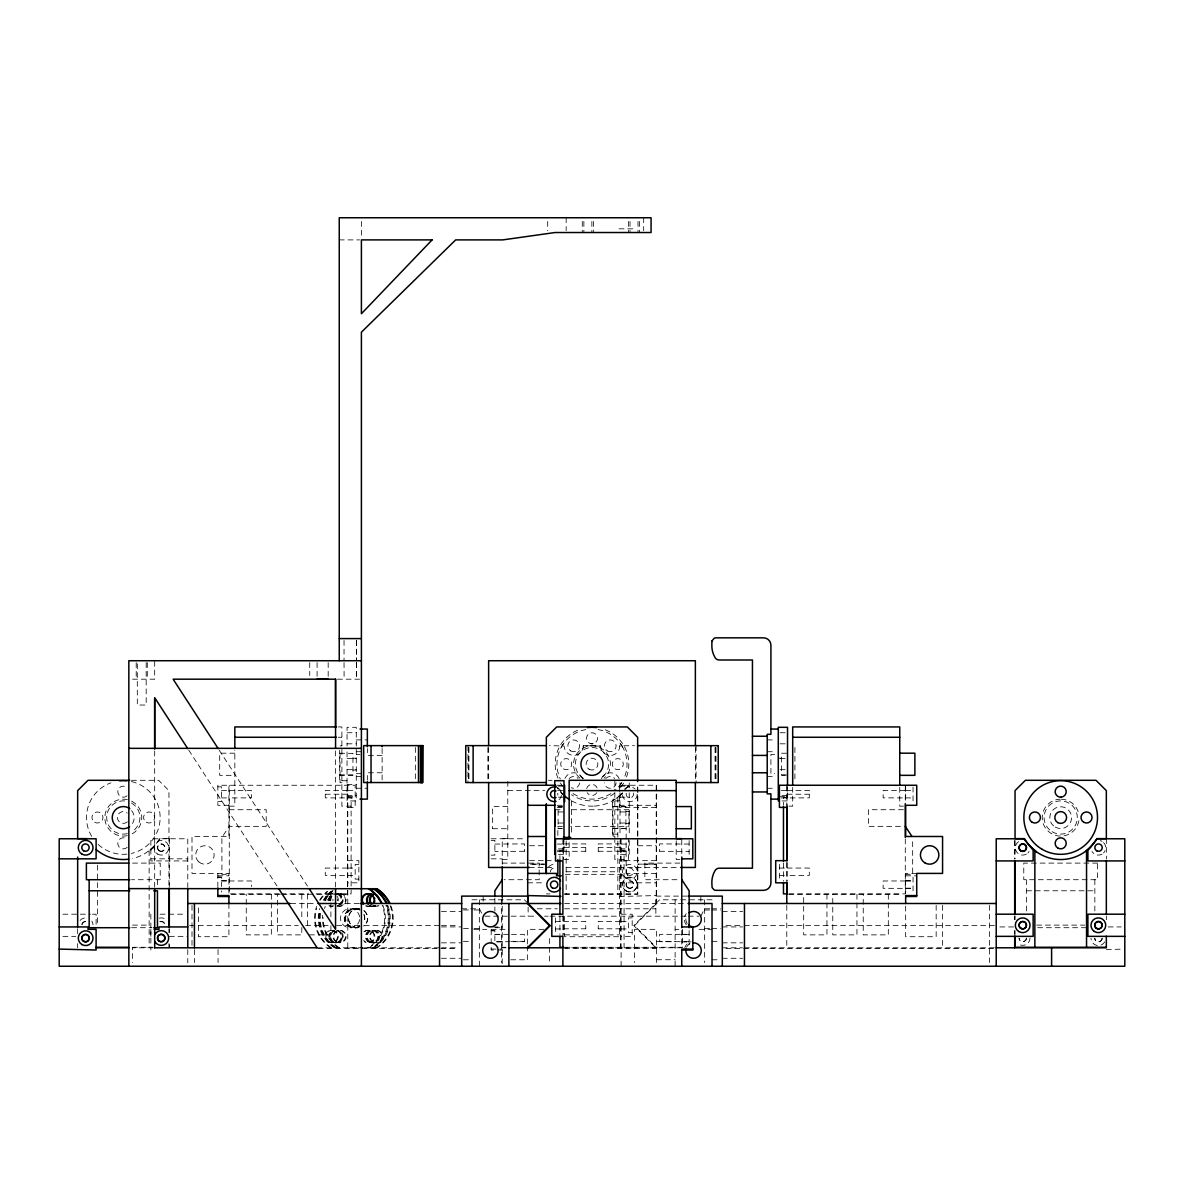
<?xml version="1.0" encoding="UTF-8"?>
<svg xmlns="http://www.w3.org/2000/svg" width="1184" height="1184" viewBox="0 0 1184 1184"><rect width="100%" height="100%" fill="white"/><g stroke="black" fill="none" stroke-linecap="round" stroke-linejoin="round"><path stroke-width="0.75" stroke-dasharray="5 3.75" d="M600.673 746.172L583.312 745.624A9.605 9.605 0 0 1 573.959 755.392A9.605 9.605 0 0 1 564.117 746.038L549.494 745.624M619.824 746.69L619.854 745.624M583.268 746.734L583.312 745.624L600.658 745.846A9.605 9.605 0 0 0 610.263 755.451A9.605 9.605 0 0 0 619.854 745.846L634.491 745.668M700.839 916.179L704.539 908.794L709.867 908.794M561.32 747.178L562.489 745.21A35.032 35.032 0 0 1 585.814 729.596M627.283 786.857L628.26 785.258L627.505 786.516A41.899 41.899 0 0 1 626.144 788.559M319.591 900.166L320.849 898.242A35.032 35.032 -90 0 1 327.006 891.478M320.316 900.166L321.56 898.242A35.032 35.032 -90 0 1 327.731 891.478M323.306 900.166L324.564 898.242A35.032 35.032 -90 0 1 330.721 891.478M324.031 900.166L325.274 898.242A35.032 35.032 -90 0 1 333.237 890.057M324.505 900.166L325.748 898.242A35.032 35.032 -90 0 1 331.905 891.478M325.215 900.166L326.473 898.242A35.032 35.032 -90 0 1 332.63 891.478M327.465 900.166L328.708 898.242A35.032 35.032 -90 0 1 333.163 893.017M328.19 900.166L329.433 898.242A35.032 35.032 -90 0 1 332.29 894.66M563.229 744.055L561.986 745.979A35.032 35.032 0 0 0 560.284 778.983M620.756 784.089L621.763 782.535M150.856 850.23L160.092 838.775M619.365 796.699L628.6 785.258M153.787 846.382L147.586 851.784M656.646 903.496L634.506 925.636L656.646 947.792M622.207 793.295L617.619 797.424M616.287 798.401L622.488 793.014A41.899 41.899 0 0 1 592.829 806.156L590.772 806.141M593.199 743.685L591.763 743.818A5.535 5.535 0 0 1 587.264 735.442A5.535 5.535 0 0 1 596.766 735.442A5.535 5.535 0 0 1 592.252 743.818L590.801 743.685M619.38 896.495L656.291 895.563M1106.344 949.553L1121.115 949.183M593.228 806.141L591.171 806.156A41.899 41.899 0 0 1 571.176 800.621M349.591 947.792L377.089 947.762A35.032 35.032 -90 0 0 386.931 938.276L388.174 936.352A35.032 35.032 -90 0 0 390.794 905.464M619.04 228.823L633.692 228.823M339.246 239.893L359.551 239.893M132.519 679.187L154.675 679.187L154.675 660.731M337.396 679.187L359.551 679.187M338.195 726.932L341.88 726.932L341.88 806.156L351.115 806.156M347.045 732.748L356.28 732.748M780.138 732.748L787.523 732.748M338.195 737.262L341.88 737.262M356.28 739.896L367.351 739.896M767.217 739.911L774.602 739.911M347.045 743.818L356.28 743.818M780.138 743.818L787.523 743.818M341.88 745.816L340.03 745.95M356.28 751.707L363.666 751.707M767.217 751.722L774.602 751.722M234.832 753.187L219.691 753.187L219.691 775.328L234.832 775.342M339.66 753.231L352.95 753.379L352.95 775.15L340.03 775.15M786.605 753.231L781.618 753.231L781.618 775.15L785.303 775.15M356.28 754.474L359.966 754.474M774.602 754.489L770.917 754.489L770.917 773.67L774.602 773.685M382.121 755.392L367.351 755.392L367.351 748.599M352.95 758.219L356.28 758.219M778.288 758.219L781.618 758.219M347.045 758.589L356.28 758.589M780.138 758.589L787.523 758.589M347.045 769.659L356.28 769.659M780.138 769.659L787.523 769.659M352.95 770.029L356.28 770.029M382.121 772.752L367.351 772.752L367.351 780.108M356.28 773.67L363.666 773.67M339.66 775.017L352.95 775.017M781.618 775.017L786.605 775.017M356.28 776.438L363.666 776.452M767.217 776.452L774.602 776.452M131.454 780.3L158.612 780.3L168.957 790.631L168.957 886.505M548.384 780.3L552.084 780.3M347.045 780.73L339.66 780.73L339.66 750.286M341.88 782.713L340.03 782.713L340.03 750.271M347.045 784.43L356.28 784.43M557.235 785.258L562.785 785.258M558.463 786.117L563.998 786.117M620.002 786.117L629.237 786.117M217.841 786.842L221.541 786.842L221.541 801.612L217.841 801.612M356.28 788.263L367.351 788.263M767.217 788.263L774.602 788.263M221.541 790.527L228.912 790.527M229.282 790.527L251.437 790.527L251.437 797.868L229.282 797.912M347.415 790.527L325.274 790.527L325.274 797.883L347.415 797.912M347.785 790.527L355.17 790.542M507.788 790.631L544.699 790.631M557.62 790.631L563.155 790.631M781.248 790.527L786.783 790.542M787.153 790.527L809.308 790.527L809.308 797.883L787.153 797.912M905.286 790.527L883.131 790.527L883.131 797.868L905.286 797.912M905.656 790.527L913.042 790.527M325.274 794.227L347.415 794.227M787.153 794.227L809.308 794.227M347.045 795.5L356.28 795.5M781.988 795.5L787.523 795.5M347.785 796.699L355.17 796.699M779.398 796.699L786.783 796.699M347.415 797.246L351.115 797.246L351.115 893.89L334.495 893.89M558.463 797.187L563.998 797.187M620.002 797.187L629.237 797.187M787.153 797.246L783.468 797.246L783.468 805.194M221.541 797.912L228.912 797.912M347.785 797.912L355.17 797.912M781.248 797.912L786.783 797.912M905.656 797.912L913.042 797.912M614.836 799.185L612.986 799.185L612.986 836.096L614.836 836.096M620.002 800.887L612.616 800.887L612.616 834.069M781.988 800.946L787.523 800.946L787.523 787.197M228.912 805.298L217.841 805.298L217.841 785.258L355.17 785.258L355.17 807.399L347.785 807.399M557.235 805.298L564.635 805.298M619.365 805.298L656.291 805.298M229.282 806.156L234.832 806.156L234.832 750.182M789.003 806.156L792.688 806.156L792.688 786.516M903.436 806.156L899.751 806.156L899.751 786.516M507.788 806.57L492.648 806.57L492.648 828.711M563.066 806.6L558.093 806.615L558.093 828.519L563.066 828.386M612.616 806.6L625.907 806.615L625.907 828.519L612.616 828.386M558.093 806.748L561.778 806.748M612.986 806.748L625.907 806.748M557.235 807.399L562.785 807.399M656.291 807.399L619.365 807.399L619.365 785.258L656.291 785.258L656.291 903.496M229.282 809.723L266.208 809.723L266.208 826.343L229.282 826.343L221.911 837.414L221.911 874.325L229.282 874.325M555.074 809.723L562.474 809.723M571.694 809.723L628.926 809.723L628.926 826.343L570.777 826.343M903.436 809.723L868.375 809.723L868.375 826.343L903.436 826.343M625.907 811.588L629.237 811.588M558.463 811.958L563.998 811.958M620.002 811.958L629.237 811.958M558.463 823.028L563.998 823.028M620.002 823.028L629.237 823.028M625.907 823.398L629.237 823.398M562.474 826.343L557.856 826.343L557.856 835.564M558.093 828.534L561.778 828.534M612.986 828.534L625.907 828.534M492.648 828.711L507.788 828.711M612.616 834.113L620.002 834.113M168.957 838.627L159.559 838.627L158.804 839.885A41.899 41.899 0 0 1 132.682 858.474M507.788 838.627L502.238 838.627L502.238 866.244M491.168 838.775L526.022 838.775M491.168 840.374L494.868 840.374L494.868 855.129L491.168 855.129M563.628 843.911L585.769 843.911L585.769 851.252M620.372 843.911L598.231 843.911L598.231 851.252M494.868 844.059L524.394 843.911L524.394 851.252M557.353 844.059L562.888 844.074M621.112 844.059L628.497 844.074M689.132 844.059L659.606 843.911L659.606 851.252M529.559 845.731L546.179 845.761M637.821 845.761L656.291 845.731M563.628 847.596L585.769 847.596M598.231 847.596L620.372 847.596M558.463 848.869L563.998 848.869M620.002 848.869L629.237 848.869M557.353 850.23L562.888 850.23M621.112 850.23L628.497 850.23M563.628 850.615L559.928 850.615L559.928 858.563M620.372 850.615L624.072 850.615L624.072 947.274M524.394 851.281L494.868 851.444M563.628 851.281L585.769 851.281M598.231 851.281L620.372 851.281M659.606 851.281L689.132 851.444M557.353 851.429L562.888 851.444M621.112 851.429L628.497 851.444M558.463 854.315L563.998 854.315L563.998 840.566M150.856 858.829L187.782 858.829M491.168 858.829L502.238 858.829M502.238 859.525L507.788 859.525L507.788 780.3M563.628 859.525L569.164 859.525L569.164 839.885M624.072 859.525L614.836 859.525L614.836 839.885M679.912 859.525L676.212 859.525L676.212 839.885M347.785 860.664L358.856 860.664L358.856 882.82L347.785 882.82M529.559 860.664L544.329 860.664M546.164 860.664L553.55 860.664M656.291 860.664L619.365 860.664L619.38 936.722L564.62 936.722L564.62 916.416M187.782 860.931L150.856 860.931L150.856 838.775L187.782 838.775L187.782 887.408M621.112 860.931L628.497 860.931L628.497 838.775M132.534 863.106L160.225 863.106L160.225 879.712L131.616 879.712M502.238 863.106L539.164 863.106L539.164 879.712L504.088 879.712M679.912 863.106L644.836 863.106L644.836 879.712L679.912 879.712M656.291 864.142L637.821 864.142L656.291 864.172M358.856 864.379L355.17 864.364L355.17 879.12L358.856 879.12M529.248 867.458L555.089 867.458M566.159 867.458L678.758 867.458M347.415 868.05L325.274 868.05L325.274 875.39L347.415 875.435M347.785 868.064L355.17 868.064M779.398 868.064L786.783 868.064M787.153 868.05L809.308 868.05L809.308 875.39L787.153 875.435M566.159 871.75L617.841 871.75M656.291 873.407L627.505 873.407L627.505 875.82L619.38 875.82M916.727 873.407L905.656 873.407L905.656 894.26M565.227 874.325L626.144 874.325L626.144 826.343M905.286 874.325L912.672 874.325L912.672 839.264M347.785 875.42L355.17 875.435M779.398 875.435L786.783 875.42M217.841 875.82L228.912 875.82M905.656 875.82L916.727 875.82M217.841 877.107L221.541 877.107L221.541 886.579M217.841 877.285L221.541 877.285M221.541 880.792L228.912 880.792M905.656 880.792L913.042 880.792M221.541 880.97L228.912 880.97M229.282 880.97L251.437 880.97L251.437 886.564M905.286 880.97L883.131 880.97L883.131 888.311L905.286 888.355M905.656 880.97L913.042 880.97M527.709 882.82L544.329 882.82M619.365 882.82L656.291 882.82M905.656 888.178L913.042 888.178M905.656 888.355L913.042 888.355M1026.543 890.782L1094.845 890.782M279.128 893.89L229.282 893.89L229.282 785.258M280.963 893.89L308.654 893.89M316.039 893.89L332.882 893.772A6.275 6.275 0 0 0 325.822 900.802M546.357 893.89L549.953 893.89M564.605 893.89L637.643 893.89L637.643 785.258M789.003 893.89L905.286 893.89L905.286 837.414M280.12 894.26L228.912 894.26L228.912 873.407L192 873.407L192 836.496L228.912 836.496L228.912 785.258M281.955 894.26L347.785 894.26M564.502 894.26L637.836 894.26L637.821 785.258M788.618 894.26L902.001 894.26M687.238 896.11L655.862 896.11L655.862 916.179M471.972 899.796L524.438 899.796L528.138 903.496M712.028 899.796L659.562 899.796L633.78 925.636L655.921 947.792M290.687 903.496L316.054 903.496M336.626 903.496L360.513 903.496M564.605 903.496L686.187 903.496M332.142 906.204L332.852 906.204A6.275 6.275 0 0 1 329.64 905.775M372.042 906.219L373.212 906.189M461.686 908.794L468.805 908.794M470.581 908.794L479.461 908.794L483.161 916.179M537.255 908.794L557.338 908.794M564.62 908.794L655.862 908.794M711.643 908.794L720.538 908.794M463.462 909.948L472.283 909.948M474.059 909.948L479.357 909.948M704.643 909.993L709.941 909.993M711.717 909.993L720.538 909.993M441.38 911.458L461.686 911.458M722.314 911.458L742.62 911.458M62.885 914.196L90.576 914.196M92.426 914.196L96.111 914.196L96.111 925.266M160.092 914.196L184.082 914.196M621.112 914.196L632.182 914.196L632.182 936.352L621.112 936.352M484.952 916.179L537.255 916.179M544.551 916.179L548.207 916.179M550.027 916.179L679.261 916.179M681.052 916.179L686.454 916.179M688.244 916.179L699.048 916.179M632.182 917.911L628.497 917.896L628.497 932.652L632.182 932.637M555.503 921.596L562.888 921.596M563.628 921.433L585.769 921.433L585.769 928.759M620.372 921.433L598.231 921.433L598.231 928.759M621.112 921.596L628.497 921.596M132.534 925.118L149.14 925.118M1036.696 925.118L1084.692 925.118M189.618 925.636L298.309 925.636M305.635 925.636L329.463 925.636M336.685 925.636L362.422 925.636M364.258 925.636L439.634 925.636M441.469 925.636L458.016 925.636M725.984 925.636L742.531 925.636M744.366 925.636L994.382 925.636M441.38 926.909L461.686 926.909M493.018 926.939L502.238 926.939M722.314 926.909L742.62 926.909M999.829 926.939L1014.688 926.939M1108.194 926.939L1121.204 926.939M131.616 927.708L151.907 927.708M494.868 927.708L502.238 927.708M1037.628 927.708L1085.61 927.708M463.462 928.404L472.283 928.404M474.059 928.404L479.357 928.404M704.643 928.36L709.941 928.36M711.717 928.36L720.538 928.36M555.503 928.952L562.888 928.952M563.628 928.804L585.769 928.804M598.231 928.804L620.372 928.804M621.112 928.952L628.497 928.952M473.822 929.336L486.742 929.336M491.168 929.351L508.883 929.336M543.959 929.336L527.354 929.336L527.354 944.299M675.117 929.336L678.802 929.336M699.108 929.336L712.028 929.336M332.186 930.313L332.911 930.313A6.275 6.275 0 0 0 326.059 938.379A6.275 6.275 0 0 0 336.256 941.176A6.275 6.275 0 0 0 334.48 930.757M371.82 930.328L372.99 930.298M491.168 930.624L494.868 930.624L494.868 941.887M491.168 930.816L494.868 930.816M494.868 934.324L509.623 934.354M511.473 934.354L524.394 934.354L524.394 941.694L511.473 941.724M689.132 934.324L659.606 934.354L659.606 941.694L689.132 941.709M494.868 934.502L502.238 934.502M681.762 934.502L689.132 934.502M309.409 934.872L330.898 934.872L330.898 925.636M564.62 934.872L619.38 934.872M62.885 936.352L75.806 936.352M169.312 936.352L187.782 936.352M463.403 941.339L471.972 941.339M510.733 941.339L527.354 941.339M712.028 941.339L720.597 941.339M656.646 941.384L675.117 941.384M496.703 941.709L509.623 941.724M496.703 941.887L502.238 941.887M681.762 941.887L689.132 941.887M335.368 942.745L336.537 942.76M372.072 942.775L373.241 942.73M441.38 942.834L461.686 942.834M722.314 942.834L742.62 942.834M132.43 947.274L152.751 947.274M502.238 947.274L505.938 947.274M565.005 947.274L681.762 947.274M377.089 947.762L376.364 947.762A35.032 35.032 -90 0 0 386.206 938.276L387.449 936.352A35.032 35.032 -90 0 0 390.069 905.464M152.825 947.792L132.401 947.792L132.401 962.562M317.09 947.792L362.422 947.792M364.258 947.792L439.634 947.792M441.469 947.792L458.016 947.792M502.238 947.792L505.908 947.792M562.888 947.792L681.762 947.792L681.762 928.67M722.314 947.792L742.531 947.792M744.366 947.792L994.382 947.792M318.289 948.532L458.016 948.532M564.724 948.532L656.646 948.532M725.984 948.532L994.397 948.532M491.168 949.08L502.238 949.08M502.238 950.027L491.168 950.027L491.168 926.939M441.38 958.285L461.686 958.285M722.314 958.285L742.62 958.285M463.403 959.78L471.972 959.78M510.733 959.78L527.354 959.78M656.646 959.736L675.117 959.736M712.028 959.78L720.597 959.78M339.364 947.792L338.18 947.022A35.032 35.032 -90 0 1 328.693 937.166L327.524 935.197A35.032 35.032 -90 0 1 323.158 917.6M338.639 947.792L337.455 947.022A35.032 35.032 -90 0 1 327.983 937.166L326.799 935.197A35.032 35.032 -90 0 1 322.566 915.306M336.404 947.792L335.205 947.022A35.032 35.032 -90 0 1 325.733 937.166L324.564 935.197A35.032 35.032 -90 0 1 320.583 913.027M335.679 947.792L334.495 947.022A35.032 35.032 -90 0 1 325.008 937.166L323.839 935.197A35.032 35.032 -90 0 1 319.858 913.027M335.22 947.792L334.021 947.022A35.032 35.032 -90 0 1 324.549 937.166L323.365 935.197A35.032 35.032 -90 0 1 319.399 913.027M334.495 947.792L333.296 947.022A35.032 35.032 -90 0 1 323.824 937.166L322.655 935.197A35.032 35.032 -90 0 1 319.65 908.557M331.505 947.792L330.306 947.022A35.032 35.032 -90 0 1 320.834 937.166L319.65 935.197A35.032 35.032 -90 0 1 316.661 908.557M330.78 947.792L329.581 947.022A35.032 35.032 -90 0 1 320.109 937.166L318.94 935.197A35.032 35.032 -90 0 1 316.646 906.367M561.512 793.014L562.711 794.227L561.793 793.295A41.899 41.899 0 0 1 557.634 788.233M555.4 785.258L564.62 796.699M620.756 744.114L622 746.038M219.247 750.227L307.485 886.106M188.759 750.153L276.997 886.032M622.666 747.134L621.482 745.165A35.032 35.032 0 0 0 597.224 729.433M1106.344 838.627L1106.344 859.081M1106.344 915.898L1106.344 919.731M1094.845 879.712L1094.845 911.088M1026.543 879.712L1026.543 911.088M1015.043 840.462L1015.043 858.874M1015.043 915.957L1015.043 919.642M1015.043 930.698L1015.043 934.383M1014.688 840.596L1014.688 859.081M1014.688 915.898L1014.688 919.731M1014.688 930.417L1014.688 934.502M989.572 905.346L989.572 962.562M942.568 905.346L942.568 947.792M936.159 905.346L936.159 936.722L905.656 936.722L905.656 903.496M913.042 787.094L913.042 801.612M913.042 877.107L913.042 892.055M905.656 785.258L905.656 801.657M905.286 786.516L905.286 802.486M888.311 894.26L888.311 934.872L863.225 934.872L863.225 894.26M856.95 894.26L856.95 934.872L832.766 934.872L832.766 894.26M826.95 894.26L826.95 934.872L803.684 934.872L803.684 894.26M794.908 747.548L794.908 780.7M787.153 786.516L787.153 805.505M787.153 862.588L787.153 881M786.783 785.258L786.783 807.399M786.783 862.514L786.783 882.82M786.783 905.346L786.783 947.792M783.468 862.899L783.468 881.133M779.398 864.364L779.398 879.12M715.994 747.459L715.994 780.73M715.536 747.459L715.536 780.73M715.047 747.459L715.047 780.73M704.643 899.796L704.643 962.562M700.839 896.11L700.839 903.496M696.088 745.668L696.088 782.535M695.363 747.489L695.363 780.715M689.132 840.625L689.132 855.129M689.132 930.624L689.132 945.572M682.487 929.336L682.487 947.792M681.762 839.885L681.762 855.869M675.117 899.796L675.117 966.248M656.646 962.562L656.646 929.336L634.506 929.336L634.506 962.562M656.291 785.258L656.291 903.496M643.682 217.752L643.682 230.673M639.626 221.438L639.626 232.523M638.013 221.438L638.013 232.523M630.021 221.438L630.021 232.523M629.237 782.831L629.237 789.106M629.237 792.851L629.237 836.422M629.237 840.566L629.237 854.315L620.002 854.315L620.002 840.566M628.408 221.438L628.408 232.523M621.112 838.775L621.112 966.248M620.372 838.627L620.372 947.274M620.002 782.831L620.002 789.106M620.002 792.851L620.002 836.422M617.841 797.246L617.841 893.89M614.836 780.3L614.836 790.631M614.836 792.481L614.836 838.627M593.48 221.438L593.48 232.523M591.867 221.438L591.867 232.523M583.875 221.438L583.875 232.523M582.276 221.438L582.276 232.523M571.384 800.932L571.384 834.069M566.159 217.752L566.159 230.673M566.159 840.847L566.159 893.89M563.628 839.885L563.628 858.874M563.628 915.957L563.628 934.383M562.888 838.775L562.888 860.931M562.888 916.046L562.888 936.352M559.928 916.268L559.928 934.502M555.503 917.896L555.503 932.652M549.494 938.557L549.494 962.562M547.704 221.438L547.704 230.673M528.123 907.122L528.138 916.179M527.354 945.942L527.354 962.562M502.238 897.487L502.238 966.248M501.513 899.796L501.513 962.562M494.868 898.168L494.868 911.088M488.637 747.489L488.637 780.715M487.882 747.459L487.882 782.535M483.161 896.11L483.161 901.646M479.357 899.796L479.357 966.248M468.938 747.459L468.938 780.73M468.45 747.459L468.45 780.73M467.976 745.668L467.976 782.535M415.347 747.474L415.347 780.685M382.121 748.599L382.121 780.685M361.401 221.438L361.401 238.058M356.591 640.426L356.591 660.731M356.591 662.581L356.591 679.187M356.547 640.426L356.547 660.731M356.547 662.581L356.547 679.187M356.28 746.024L356.28 727.316L347.045 727.302L347.045 745.979M356.28 749.176L356.28 800.932L347.045 800.946L347.045 750.034M347.785 785.258L347.785 947.792M347.415 785.258L347.415 893.89M344.041 640.426L344.041 660.731M344.041 662.581L344.1 679.187M335.56 750.922L335.56 887.023M330.898 894.26L330.898 918.266M328.175 662.581L328.175 679.187M317.09 662.581L317.09 679.187M309.72 662.581L309.72 675.502M307.618 894.26L307.618 927.486M301.802 894.26L301.802 918.266M301.802 927.486L301.802 934.872L277.618 934.872L277.618 894.26M271.343 894.26L271.343 934.872L246.257 934.872L246.257 894.26M228.912 903.496L228.912 936.722L198.409 936.722L198.409 905.346M221.541 890.886L221.541 892.055M218.048 949.642L218.048 962.562M217.841 873.407L217.841 886.579M194.428 949.642L194.428 962.562M192 905.346L192 945.942M187.782 949.642L187.782 962.814M169.312 838.775L169.312 886.638M169.312 928.67L169.312 932.652M169.312 944.521L169.312 947.792M168.957 928.848L168.957 932.533M168.957 943.589L168.957 947.274M157.457 879.712L157.457 887.097M154.675 750.996L154.675 887.097M150.871 929.351L150.871 950.027M150.856 914.196L150.856 936.352M149.14 850.615L149.14 947.274M147.29 662.581L147.29 679.187M146.18 662.581L146.18 705.028L137.314 705.028L137.314 662.581M136.204 662.581L136.204 679.187M97.458 865.149L97.458 925.385M77.656 928.67L77.656 936.352M77.656 943.589L77.656 947.792M338.18 894.201A6.275 6.275 0 0 1 338.15 905.79M329.537 900.802A6.275 6.275 0 0 1 333.37 894.186M328.826 900.802A6.275 6.275 0 0 1 332.66 894.186M338.195 930.757A6.275 6.275 0 0 1 340.726 940.377A6.275 6.275 0 0 1 330.765 940.318A6.275 6.275 0 0 1 333.4 930.713M337.484 930.757A6.275 6.275 0 0 1 340 940.377A6.275 6.275 0 0 1 330.04 940.318A6.275 6.275 0 0 1 332.674 930.713M374.78 905.745A6.275 6.275 0 0 1 369.985 905.819M369.26 905.819A6.275 6.275 0 0 0 374.055 905.745A6.275 6.275 0 0 0 378.939 905.745M386.635 905.464A35.032 35.032 -90 0 1 384.03 936.352L382.772 938.276A35.032 35.032 -90 0 1 372.93 947.762L372.205 947.762A35.032 35.032 -90 0 0 382.062 938.276L383.305 936.352A35.032 35.032 -90 0 0 385.91 905.464M359.818 925.918A9.605 9.59 0 0 1 346.897 924.689A9.605 9.59 0 0 1 347.001 911.724A9.605 9.59 0 0 1 359.921 910.688M359.61 925.918A9.605 9.59 0 0 1 346.705 924.689A9.605 9.59 0 0 1 346.794 911.724A9.605 9.59 0 0 1 359.714 910.688M337.04 896.17A6.275 6.275 0 0 1 337.026 903.821M366.27 905.819A6.275 6.275 0 0 0 371.066 905.745A6.275 6.275 0 0 0 375.964 905.745M365.545 905.819A6.275 6.275 0 0 0 370.34 905.745A6.275 6.275 0 0 0 375.254 905.745M333.71 905.79A6.275 6.275 0 0 1 328.915 905.775M325.112 900.802A6.275 6.275 0 0 1 333.74 894.201M337.558 899.174A6.275 6.275 0 0 1 337.544 900.817M364.657 931.63A6.275 6.275 0 0 1 373.478 932.622A6.275 6.275 0 0 1 372.501 941.428A6.275 6.275 0 0 1 363.68 940.451M363.947 931.63A6.275 6.275 0 0 1 372.398 932.208A6.275 6.275 0 0 1 372.575 940.673A6.275 6.275 0 0 1 364.139 941.591M382.92 905.464A35.032 35.032 -90 0 1 380.316 936.352L379.058 938.276A35.032 35.032 -90 0 1 369.216 947.762L368.49 947.762A35.032 35.032 -90 0 0 378.347 938.276L379.59 936.352A35.032 35.032 -90 0 0 382.195 905.464M359.61 919.583A9.605 9.59 0 0 1 344.884 926.317A9.605 9.59 0 0 1 345.018 910.126A9.605 9.59 0 0 1 359.64 917.082M337.78 893.772A6.275 6.275 0 0 1 337.766 906.204M330.736 900.802A6.275 6.275 0 0 1 333.148 895M337.055 893.772A6.275 6.275 0 0 1 337.04 906.204M330.01 900.802A6.275 6.275 0 0 1 332.423 895M334.584 930.713A6.275 6.275 0 0 0 332.304 940.732A6.275 6.275 0 0 0 342.502 939.46A6.275 6.275 0 0 0 337.81 930.313L337.085 930.313A6.275 6.275 0 0 1 341.776 939.46A6.275 6.275 0 0 1 331.579 940.732A6.275 6.275 0 0 1 333.873 930.713M387.819 905.464A35.032 35.032 -90 0 1 385.214 936.352L383.971 938.276A35.032 35.032 -90 0 1 374.114 947.762L373.404 947.762A35.032 35.032 -90 0 0 383.246 938.276L384.489 936.352A35.032 35.032 -90 0 0 387.109 905.464M364.11 914.655A9.605 9.59 0 0 1 364.05 921.996M359.951 926.598A9.605 9.59 0 0 1 345.624 918.192A9.605 9.59 0 0 1 360.069 909.978M363.902 914.655A9.605 9.59 0 0 1 364.258 920.812M359.744 926.598A9.605 9.59 0 0 1 345.417 918.192A9.605 9.59 0 0 1 359.862 909.978M336.804 894.186A6.275 6.275 0 0 1 345.476 900.003A6.275 6.275 0 0 1 336.789 905.775M332.97 900.802A6.275 6.275 0 0 1 332.97 899.159M378.214 905.745A6.275 6.275 0 0 1 373.419 905.819M324.534 908.557A35.032 35.032 -90 0 1 325.23 906.367M364.08 910.688A9.605 9.59 0 0 1 363.962 925.918M359.507 908.75A9.605 9.59 0 0 0 348.584 918.192A9.605 9.59 0 0 0 359.359 927.782L359.152 927.782A9.605 9.59 0 0 1 348.377 918.192A9.605 9.59 0 0 1 359.3 908.75M363.873 910.688A9.605 9.59 0 0 1 363.754 925.918M684.648 948.177A9.235 9.235 0 0 1 691.175 941.65M686.291 924.852A9.235 9.235 0 0 1 686.202 913.619M159.189 918.207A7.385 7.385 0 0 1 166.382 919.894M160.106 921.788A3.685 3.685 0 0 1 165.005 925M80.112 920.397A7.385 7.385 0 0 1 87.098 918.029M91.804 921.182A7.385 7.385 0 0 1 93.018 924.808M82.036 924.541A3.685 3.685 0 0 1 87.29 921.966A3.685 3.685 0 0 0 81.77 925.089M687.194 923.594A7.755 7.755 0 0 1 686.557 915.868M686.557 947.244A7.755 7.755 0 0 1 690.968 943.263M1102.215 938.32A3.685 3.685 0 0 1 1098.53 941.724A3.685 3.685 0 0 1 1094.86 938.305M1026.528 938.394A3.685 3.685 0 0 1 1019.187 938.394M1078.89 820.764A18.456 18.456 0 0 1 1058.762 835.993A18.456 18.456 0 0 1 1042.246 816.916A18.456 18.456 0 0 1 1060.213 799.185M1061.116 799.185A18.456 18.456 0 0 1 1078.876 814.459M1029.074 851.444A7.385 7.385 0 0 1 1027.89 852.968M1026.365 854.138A7.385 7.385 0 0 1 1015.857 850.571A7.385 7.385 0 0 1 1020.756 840.625M1102.038 938.187A3.685 3.685 0 0 1 1098.352 941.887A3.685 3.685 0 0 1 1094.652 938.187M1026.365 938.009A3.685 3.685 0 0 1 1022.68 941.709A3.685 3.685 0 0 1 1018.98 938.009M1104.746 941.887A7.385 7.385 0 0 1 1090.967 938.187M1030.05 938.009A7.385 7.385 0 0 1 1017.456 943.234M1103.577 842.534A7.385 7.385 0 0 1 1103.577 852.968M1102.038 854.138A7.385 7.385 0 0 1 1091.959 851.444M1100.262 840.625A7.385 7.385 0 0 1 1102.038 841.35M131.38 781.573A36.822 36.822 0 0 1 131.38 853.427M126.925 854.138A36.822 36.822 0 0 1 97.917 844.162M91.73 836.422A36.822 36.822 0 0 1 110.911 782.831M127.324 821.829A5.905 5.905 0 0 1 119.11 821.637A5.905 5.905 0 0 1 119.036 813.423A5.905 5.905 0 0 1 127.236 813.082M131.542 803.078A16.606 16.606 0 0 1 131.809 831.775M127.295 833.625A16.606 16.606 0 0 1 106.693 817.434A16.606 16.606 0 0 1 127.398 801.39M131.616 810.611A10.893 10.893 0 0 1 131.483 824.834M127.221 847.256A5.535 5.535 0 0 1 119.392 847.256A5.535 5.535 0 0 1 119.392 839.426A5.535 5.535 0 0 1 127.221 839.426M127.043 795.737A5.535 5.535 0 0 1 124.512 797.069L123.062 797.187A5.535 5.535 0 0 1 118.296 789.314A5.535 5.535 0 0 1 127.398 787.922M159.855 921.655A3.685 3.685 0 0 1 164.828 925.074M131.631 801.168A18.456 18.456 0 0 1 131.572 834.143M127.324 835.652A18.456 18.456 0 0 1 104.843 817.611A18.456 18.456 0 0 1 127.384 799.644M605.261 729.773A36.822 36.822 0 0 1 626.025 778.214M623.598 783.053A36.822 36.822 0 0 1 619.291 788.855M614.674 793.147A36.822 36.822 0 0 1 571.561 794.745M562.43 786.058A36.822 36.822 0 0 1 560.432 783.053M557.99 778.214A36.822 36.822 0 0 1 578.754 729.773M583.771 778.554A16.606 16.606 0 0 1 579.272 753.468A16.606 16.606 0 0 1 604.758 753.468A16.606 16.606 0 0 1 600.244 778.554M596.81 792.732A5.535 5.535 0 0 1 587.22 792.732M586.657 788.529A5.535 5.535 0 0 1 597.358 788.529M633.322 793.014A3.685 3.685 0 0 1 629.962 797.912A3.685 3.685 0 0 1 626.262 793.265M557.738 793.265A3.685 3.685 0 0 1 557.738 795.174M550.486 871.972A3.685 3.685 0 0 1 555.385 868.257M579.968 778.258A18.456 18.456 0 0 1 578.621 751.544A18.456 18.456 0 0 1 605.364 751.544A18.456 18.456 0 0 1 604.032 778.258M616.154 782.787A5.905 5.905 0 0 1 610.263 788.307A5.905 5.905 0 0 1 604.373 782.787M605.808 778.51A5.905 5.905 0 0 1 614.703 778.495M622 745.979A35.032 35.032 0 0 1 623.702 778.983M621.482 782.994A35.032 35.032 0 0 1 615.591 789.98M610.9 793.576A35.032 35.032 0 0 1 571.191 792.274M579.598 782.994A5.905 5.905 0 0 1 571.221 787.745M569.193 778.598A5.905 5.905 0 0 1 578.073 778.406M601.398 778.672A9.605 9.605 0 0 1 619.262 779.013M564.946 778.45A9.605 9.605 0 0 1 582.706 778.983M637.229 794.227A7.385 7.385 0 0 1 629.844 801.612A7.385 7.385 0 0 1 622.458 794.227M624.619 789.003A7.385 7.385 0 0 1 635.068 789.003M548.621 866.866A7.385 7.385 0 0 1 556.302 864.675M557.856 787.834A7.385 7.385 0 0 1 557.856 800.621M1097.612 863.106L1023.775 863.106L1023.775 879.712L1097.612 879.712L1097.612 863.106M546.179 864.142L529.559 864.142L546.164 864.172M337.425 905.79A6.275 6.275 0 0 0 337.455 894.201A6.275 6.275 0 0 1 346.187 900.003A6.275 6.275 0 0 1 337.514 905.775M368.579 941.576A6.275 6.275 0 0 0 378.525 937.225A6.275 6.275 0 0 0 369.778 930.787A6.275 6.275 0 0 0 368.579 941.576M367.854 941.576A6.275 6.275 0 0 0 377.814 937.225A6.275 6.275 0 0 0 369.053 930.787A6.275 6.275 0 0 0 367.854 941.576M327.48 941.487A6.275 6.275 0 0 0 337.544 937.388A6.275 6.275 0 0 0 328.96 930.728A6.275 6.275 0 0 0 327.48 941.487M369.763 941.576A6.275 6.275 0 0 0 379.724 937.225A6.275 6.275 0 0 0 370.962 930.787A6.275 6.275 0 0 0 369.763 941.576M369.038 941.576A6.275 6.275 0 0 0 378.998 937.225A6.275 6.275 0 0 0 370.252 930.787A6.275 6.275 0 0 0 369.038 941.576M336.064 941.487A6.275 6.275 0 0 0 346.128 937.388A6.275 6.275 0 0 0 337.558 930.728A6.275 6.275 0 0 0 336.064 941.487M335.338 941.487A6.275 6.275 0 0 0 345.417 937.388A6.275 6.275 0 0 0 336.833 930.728A6.275 6.275 0 0 0 335.338 941.487M372.723 941.576A6.275 6.275 0 0 0 382.684 937.225A6.275 6.275 0 0 0 373.937 930.787A6.275 6.275 0 0 0 372.723 941.576M371.998 941.576A6.275 6.275 0 0 0 381.958 937.225A6.275 6.275 0 0 0 373.212 930.787A6.275 6.275 0 0 0 371.998 941.576M157.635 854.138A7.385 7.385 0 0 0 168.705 847.744A7.385 7.385 0 0 0 157.635 841.35A7.385 7.385 0 0 0 157.635 854.138M159.485 850.941A3.685 3.685 0 0 0 165.02 847.744A3.685 3.685 0 0 0 159.485 844.547A3.685 3.685 0 0 0 159.485 850.941M198.986 862.026A9.235 9.235 0 0 0 214.008 856.55A9.235 9.235 0 0 0 201.768 846.279A9.235 9.235 0 0 0 198.986 862.026M1055.255 827.068A10.893 10.893 0 0 0 1071.579 817.641A10.893 10.893 0 0 0 1055.255 808.213A10.893 10.893 0 0 0 1055.255 827.068M1052.073 831.701A16.606 16.606 0 0 0 1077.292 817.848A16.606 16.606 0 0 0 1052.694 802.944A16.606 16.606 0 0 0 1052.073 831.701M146.328 822.288A5.535 5.535 0 0 0 154.63 817.493A5.535 5.535 0 0 0 146.328 812.698A5.535 5.535 0 0 0 146.328 822.288M94.705 822.288A5.535 5.535 0 0 0 103.008 817.493A5.535 5.535 0 0 0 94.705 812.698A5.535 5.535 0 0 0 94.705 822.288M159.144 850.704A3.685 3.685 0 0 0 164.828 847.774A3.685 3.685 0 0 0 159.455 844.31A3.685 3.685 0 0 0 159.144 850.704M589.055 769.245A5.905 5.905 0 0 0 597.92 764.124A5.905 5.905 0 0 0 589.055 759.003A5.905 5.905 0 0 0 589.055 769.245M615.029 768.919A5.535 5.535 0 0 0 623.332 764.124A5.535 5.535 0 0 0 615.029 759.329A5.535 5.535 0 0 0 615.029 768.919M563.436 768.919A5.535 5.535 0 0 0 571.739 764.124A5.535 5.535 0 0 0 563.436 759.329A5.535 5.535 0 0 0 563.436 768.919M627.89 874.872A3.685 3.685 0 0 0 633.529 871.868A3.685 3.685 0 0 0 628.112 868.479A3.685 3.685 0 0 0 627.89 874.872M627.994 887.867A3.685 3.685 0 0 0 633.529 884.67A3.685 3.685 0 0 0 627.994 881.473A3.685 3.685 0 0 0 627.994 887.867M570.658 750.908A5.905 5.905 0 0 0 579.627 745.964A5.905 5.905 0 0 0 570.866 740.681A5.905 5.905 0 0 0 570.658 750.908M607.303 750.922A5.905 5.905 0 0 0 616.168 745.802A5.905 5.905 0 0 0 607.303 740.696A5.905 5.905 0 0 0 607.303 750.922M625.744 877.892A7.385 7.385 0 0 0 637.199 872.208A7.385 7.385 0 0 0 626.558 865.134A7.385 7.385 0 0 0 625.744 877.892M627.994 887.689A3.685 3.685 0 0 0 633.529 884.478A3.685 3.685 0 0 0 627.994 881.281A3.685 3.685 0 0 0 627.994 887.689M626.144 890.886A7.385 7.385 0 0 0 637.229 884.478A7.385 7.385 0 0 0 626.144 878.084A7.385 7.385 0 0 0 626.144 890.886M624.619 889.88A7.385 7.385 0 0 0 636.962 886.579A7.385 7.385 0 0 0 627.92 877.536A7.385 7.385 0 0 0 624.619 889.88"/><path stroke-width="1.5" d="M154.675 947.792L154.675 888.622M335.56 888.622L335.56 929.336L309.128 888.622M502.238 879.712L494.868 890.782L494.868 896.318M527.354 947.792L549.494 925.636L527.354 903.496L471.972 903.496L471.972 966.248M528.079 947.792L550.234 925.636L528.079 903.496M1090.908 846.678L1086.32 850.793M339.246 638.59L361.401 638.59M361.401 660.731L128.834 660.731L128.834 966.248M317.09 679.128L328.175 679.128M335.575 748.347L335.56 679.187L173.13 679.187L218.241 748.673M336.345 726.932L234.832 726.932L234.832 748.332M359.966 729.048L367.351 729.048L367.351 746.734M770.917 729.063L778.288 729.063M752.447 736.241L767.217 736.241M234.832 737.262L336.345 737.262M792.688 737.262L899.751 737.262M545.987 745.624L465.741 745.624L465.741 782.58L545.987 782.535M637.998 745.624L718.244 745.668M128.834 748.347L361.401 748.347M899.751 753.187L914.877 753.187L914.877 775.328L899.751 775.342M752.447 755.407L767.217 755.407M752.447 772.782L767.217 772.782M129.648 780.3L88.001 780.3L77.656 790.631L77.656 838.627L87.039 838.627M676.123 782.535L718.244 782.58L718.244 745.624M555.74 785.258L527.709 785.258L527.709 903.496L560.979 903.496M569.164 790.631L676.212 790.631M752.447 791.948L767.217 791.948M359.966 799.111L367.351 799.111L367.351 781.84M770.917 799.126L778.288 799.126M527.709 805.298L555.4 805.298M676.212 806.57L691.352 806.57L691.352 828.711M676.212 828.711L691.352 828.711M527.709 836.496L546.179 836.496M563.392 837.414L570.777 837.414M563.628 838.627L569.164 838.627L569.164 780.3L676.212 780.3L676.212 838.627L681.762 838.627M59.2 858.829L96.111 858.829L96.111 838.775L59.2 838.775L59.2 966.248L1124.8 966.248L1124.8 838.775L1097.109 838.775L1087.889 850.23L1087.889 860.931L1124.8 860.931M681.762 858.829L692.832 858.829L692.832 838.775L555.503 838.775L555.503 860.931L562.888 860.931L562.888 914.196L551.818 914.196L551.818 936.352L562.888 936.352L562.888 966.248M996.218 860.931L1033.144 860.931L1033.144 850.23L1023.908 838.775L996.218 838.775L996.218 966.248M128.834 863.106L86.388 863.106L86.388 879.712L129.766 879.712M529.248 867.458L488.637 867.458L488.637 782.55M680.593 867.458L695.363 867.458L695.363 782.55M527.709 873.407L556.495 873.407L556.495 875.82L561.364 875.82M128.834 888.622L377 888.725L378.184 889.495A35.032 35.032 -90 0 1 387.671 899.352L388.84 901.32A35.032 35.032 -90 0 1 389.876 903.362M89.155 890.782L129.766 890.782M153.757 890.782L157.457 890.782L157.457 927.708L153.757 927.708M217.841 895.563L228.912 895.563L228.912 903.496M916.727 895.563L905.656 895.563L905.656 903.496M688.244 896.11L722.314 896.11L722.314 966.248M228.912 896.495L217.841 896.495L217.841 887.882M905.656 896.495L916.727 896.495L916.727 873.407L942.568 873.407L942.568 836.496L905.656 836.496L905.656 805.298L916.727 805.298L916.727 785.258L779.398 785.258L779.398 807.399L786.783 807.399L786.783 860.664L775.712 860.664L775.712 882.82L786.783 882.82L786.783 903.496M187.782 903.496L290.258 903.496M317.904 903.496L336.33 903.496M360.291 903.496L461.686 903.496M688.037 903.496L712.028 903.496L712.028 966.248M722.314 903.496L996.218 903.496M996.218 914.196L1033.144 914.196L1033.144 936.352L996.218 936.352M1124.8 914.196L1087.889 914.196L1087.889 936.352L1124.8 936.352M59.2 926.939L87.986 926.939L87.986 929.351L96.096 929.351L96.096 950.027L59.2 949.08M187.782 926.939L158.996 926.939L158.996 929.351L154.127 929.351M681.762 926.939L692.832 926.939L692.832 950.027L681.762 950.027M129.766 927.708L89.155 927.708L89.155 879.712M95.919 947.274L128.775 947.274M563.628 947.274L559.928 947.274L559.928 936.322M1106.344 947.274L1015.043 947.274L1015.043 936.218M96.096 947.792L128.967 947.792M154.32 947.792L317.282 947.792M508.883 947.792L562.888 947.792M996.218 947.792L1106.344 947.792L1106.344 936.218M692.832 949.08L681.762 949.08L681.762 966.248M527.709 895.563L560.935 896.406M376.275 888.725L377.474 889.495A35.032 35.032 -90 0 1 386.946 899.352L388.115 901.32A35.032 35.032 -90 0 1 389.166 903.362M374.026 888.725L375.224 889.495A35.032 35.032 -90 0 1 384.696 899.352L385.88 901.32A35.032 35.032 -90 0 1 386.916 903.362M373.315 888.725L374.499 889.495A35.032 35.032 -90 0 1 383.986 899.352L385.155 901.32A35.032 35.032 -90 0 1 386.191 903.362M372.842 888.725L374.04 889.495M372.116 888.725L373.315 889.495M369.127 888.725L370.326 889.495A35.032 35.032 -90 0 1 379.798 899.352L380.967 901.32A35.032 35.032 -90 0 1 382.018 903.362M368.402 888.725L369.6 889.495A35.032 35.032 -90 0 1 379.072 899.352L380.256 901.32A35.032 35.032 -90 0 1 381.292 903.362M1036.414 851.784L1030.213 846.382M905.286 826.343L911.739 836.037M681.762 879.712L689.132 890.782L689.132 927.708M187.753 748.599L154.675 697.657L154.69 748.347M278.684 888.622L317.09 947.792M1106.344 860.724L1106.344 914.196M1086.542 850.615L1086.542 947.274M1051.599 947.792L1051.599 966.248M1034.86 850.615L1034.86 947.274M1015.043 860.724L1015.043 914.122M1014.688 860.931L1014.688 914.196M1014.688 936.352L1014.688 947.792M905.286 803.67L905.286 837.414M899.751 785.258L899.751 726.932L792.688 726.932L792.688 785.258M787.523 785.332L787.523 727.316L778.288 727.302L778.288 800.932M787.153 806.334L787.153 860.842M787.153 882.82L787.153 893.89L783.468 893.89L783.468 882.953M783.468 806.363L783.468 861.064M744.455 903.496L744.455 966.248M710.859 745.624L710.859 782.535M695.363 745.639L695.363 660.731L488.637 660.731L488.637 745.639M681.762 857.038L681.762 927.708M637.643 781.558L637.643 737.262L627.313 726.932L556.687 726.932L546.357 737.262L546.357 785.258M564.635 785.258L564.635 801.657M563.998 838.701L563.998 780.685L554.763 780.67L554.763 854.315M559.928 859.732L559.928 914.448M557.856 859.569L557.856 874.325M555.089 809.723L555.089 826.343M546.357 803.67L546.357 873.644M546.179 805.298L546.179 873.407M528.123 903.362L528.123 896.11L461.686 896.11L461.686 966.248M508.883 903.496L508.883 966.248M502.238 866.792L502.238 897.546M473.126 745.624L473.126 782.535M439.545 903.496L439.545 966.248M422.629 745.624L422.466 782.535M422.259 745.624L422.259 782.535M421.992 745.624L421.992 782.535M421.667 745.624L421.667 782.535M421.312 745.624L421.312 782.535M420.897 745.624L420.897 782.535M420.468 745.624L420.468 782.535M418.5 745.624L418.5 782.535M382.121 745.624L382.121 746.734M371.036 745.624L371.036 782.535M361.401 966.248L361.401 332.186L455.677 239.893L502.771 239.893L555.089 232.523L651.067 232.523L651.067 217.752L339.246 217.752L339.246 660.731M335.56 679.187L335.56 727.02M194.428 903.496L194.428 947.792M187.782 888.488L187.782 947.244M169.312 888.281L169.312 926.939M168.957 888.34L168.957 927.013M154.675 699.492L154.675 749.146M77.656 857.038L77.656 927.013M374.81 900.713A6.275 6.275 0 0 1 374.41 902.297M363.666 903.88A6.275 6.275 0 0 1 364.687 895.074A6.275 6.275 0 0 1 373.493 896.096M374.336 897.502A6.275 6.275 0 0 1 374.795 899.07M362.94 903.88A6.275 6.275 0 0 1 363.547 895.43A6.275 6.275 0 0 1 372.028 895.296A6.275 6.275 0 0 1 372.886 903.732M367.839 903.88A6.275 6.275 0 0 1 371.85 893.787M376.497 894.956A6.275 6.275 0 0 1 378.969 899.07M368.564 903.88A6.275 6.275 0 0 1 370.992 894.231M370.814 903.88A6.275 6.275 0 0 1 373.241 894.231M371.524 903.88A6.275 6.275 0 0 1 373.966 894.231M154.926 934.324A7.385 7.385 0 0 1 166.071 932.356A7.385 7.385 0 0 1 166.071 943.663A7.385 7.385 0 0 1 154.926 941.709M689.162 912.805A7.755 7.755 0 0 1 699.537 914.24A7.755 7.755 0 0 1 699.019 924.704A7.755 7.755 0 0 1 688.555 925.089M692.936 942.834A7.755 7.755 0 0 1 701.328 950.604A7.755 7.755 0 0 1 692.847 958.285A7.755 7.755 0 0 1 685.95 949.168M1026.202 846.027A3.685 3.685 0 0 1 1022.724 851.281A3.685 3.685 0 0 1 1019.631 845.79A3.685 3.685 0 0 1 1025.936 845.554M119.702 780.848A36.822 36.822 0 0 1 126.925 780.848M129.589 826.758A11.07 11.07 0 0 1 114.966 824.937A11.07 11.07 0 0 1 115.114 810.196A11.07 11.07 0 0 1 129.766 808.642M128.627 859.199A41.899 41.899 0 0 1 124.527 859.525L122.47 859.525A41.899 41.899 0 0 1 96.082 849.49M587.501 727.583A36.822 36.822 0 0 1 596.514 727.583M556.006 797.424A3.685 3.685 0 0 1 550.471 794.227A3.685 3.685 0 0 1 556.006 791.03M569.756 799.777A41.899 41.899 0 0 1 564.783 796.122M556.08 801.361A7.385 7.385 0 0 1 546.786 794.227A7.385 7.385 0 0 1 556.08 787.094M560.565 888.355A7.385 7.385 0 0 1 549.42 890.324A7.385 7.385 0 0 1 549.42 879.016A7.385 7.385 0 0 1 560.565 880.97M711.939 641.032L711.85 645.221A23.236 23.236 0 0 0 714.84 657.179A4.825 4.825 0 0 0 719.221 659.991L752.447 659.991L752.447 868.198L719.221 868.198A4.825 4.825 0 0 0 714.84 870.995A23.236 23.236 0 0 0 711.85 882.953L712.102 887.63L714.115 889.865A4.262 4.262 0 0 0 716.068 890.338L763.532 890.338A7.385 7.385 0 0 0 770.917 882.953L770.917 793.857L767.217 793.857L767.217 734.317L770.917 734.317L770.917 645.221A7.385 7.385 0 0 0 763.532 637.836L716.068 637.836A4.262 4.262 0 0 0 714.115 638.324L711.939 641.032M1096.961 838.627L1095.984 840.226A41.899 41.899 0 0 1 1061.53 859.525L1059.473 859.525A41.899 41.899 0 0 1 1025.196 839.885L1024.441 838.627L1015.043 838.627L1015.043 790.631L1025.388 780.3L1095.999 780.3L1106.344 790.631L1106.344 838.627L1096.961 838.627M432.086 239.893L361.401 313.73L361.401 239.893L432.086 239.893M422.732 745.624L363.666 745.624L363.666 782.535L422.732 782.535L422.718 745.624M1060.938 797.187L1059.488 797.069A5.535 5.535 0 0 1 1056.291 788.292A5.535 5.535 0 0 1 1065.6 789.092A5.535 5.535 0 0 1 1060.938 797.187M83.62 850.793A3.685 3.685 0 0 0 89.155 847.596A3.685 3.685 0 0 0 83.62 844.399A3.685 3.685 0 0 0 83.62 850.793M83.798 941.384A3.685 3.685 0 0 0 89.348 938.187A3.685 3.685 0 0 0 83.798 934.99A3.685 3.685 0 0 0 83.798 941.384M159.485 941.206A3.685 3.685 0 0 0 165.02 938.009A3.685 3.685 0 0 0 159.485 934.812A3.685 3.685 0 0 0 159.485 941.206M81.962 944.58A7.385 7.385 0 0 0 93.033 938.187A7.385 7.385 0 0 0 81.962 931.793A7.385 7.385 0 0 0 81.962 944.58M81.962 854.138A7.385 7.385 0 0 0 93.033 847.744A7.385 7.385 0 0 0 81.962 841.35A7.385 7.385 0 0 0 81.962 854.138M485.41 956.465A7.755 7.755 0 0 0 498.05 951.951A7.755 7.755 0 0 0 487.823 943.263A7.755 7.755 0 0 0 485.41 956.465M485.41 925.089A7.755 7.755 0 0 0 498.05 920.575A7.755 7.755 0 0 0 487.823 911.887A7.755 7.755 0 0 0 485.41 925.089M1042.275 849.387A36.822 36.822 0 0 0 1097.509 817.493A36.822 36.822 0 0 0 1042.275 785.614A36.822 36.822 0 0 0 1042.275 849.387M1057.741 822.614A5.905 5.905 0 0 0 1066.592 817.493A5.905 5.905 0 0 0 1057.741 812.387A5.905 5.905 0 0 0 1057.741 822.614M1032.137 822.288A5.535 5.535 0 0 0 1040.44 817.493A5.535 5.535 0 0 0 1032.137 812.698A5.535 5.535 0 0 0 1032.137 822.288M1057.919 848.129A5.535 5.535 0 0 0 1066.222 843.334A5.535 5.535 0 0 0 1057.919 838.538A5.535 5.535 0 0 0 1057.919 848.129M1083.76 822.288A5.535 5.535 0 0 0 1092.062 817.493A5.535 5.535 0 0 0 1083.76 812.698A5.535 5.535 0 0 0 1083.76 822.288M1020.963 928.286A3.685 3.685 0 0 0 1026.543 925.163A3.685 3.685 0 0 0 1021.052 921.892A3.685 3.685 0 0 0 1020.963 928.286M1096.695 850.793A3.685 3.685 0 0 0 1102.23 847.596A3.685 3.685 0 0 0 1096.695 844.399A3.685 3.685 0 0 0 1096.695 850.793M1096.562 928.241A3.685 3.685 0 0 0 1102.23 925.266A3.685 3.685 0 0 0 1096.828 921.848A3.685 3.685 0 0 0 1096.562 928.241M1020.83 850.941A3.685 3.685 0 0 0 1026.365 847.744A3.685 3.685 0 0 0 1020.83 844.547A3.685 3.685 0 0 0 1020.83 850.941M1018.773 931.542A7.385 7.385 0 0 0 1030.05 925.503A7.385 7.385 0 0 0 1019.187 918.769A7.385 7.385 0 0 0 1018.773 931.542M1020.593 928.33A3.685 3.685 0 0 0 1026.35 925.548A3.685 3.685 0 0 0 1021.067 921.951A3.685 3.685 0 0 0 1020.593 928.33M1094.268 931.423A7.385 7.385 0 0 0 1105.723 925.74A7.385 7.385 0 0 0 1095.067 918.651A7.385 7.385 0 0 0 1094.268 931.423M1096.31 928.345A3.685 3.685 0 0 0 1102.038 925.503A3.685 3.685 0 0 0 1096.71 921.966A3.685 3.685 0 0 0 1096.31 928.345M924.645 862.707A9.235 9.235 0 0 0 938.868 855.41A9.235 9.235 0 0 0 925.429 846.738A9.235 9.235 0 0 0 924.645 862.707M159.292 941.236A3.685 3.685 0 0 0 164.828 938.039A3.685 3.685 0 0 0 159.292 934.842A3.685 3.685 0 0 0 159.292 941.236M83.546 941.191A3.685 3.685 0 0 0 89.155 938.113A3.685 3.685 0 0 0 83.694 934.798A3.685 3.685 0 0 0 83.546 941.191M586.139 773.67A11.07 11.07 0 0 0 603.07 764.642A11.07 11.07 0 0 0 586.79 754.489A11.07 11.07 0 0 0 586.139 773.67M552.321 887.867A3.685 3.685 0 0 0 557.856 884.67A3.685 3.685 0 0 0 552.321 881.473A3.685 3.685 0 0 0 552.321 887.867"/></g></svg>
